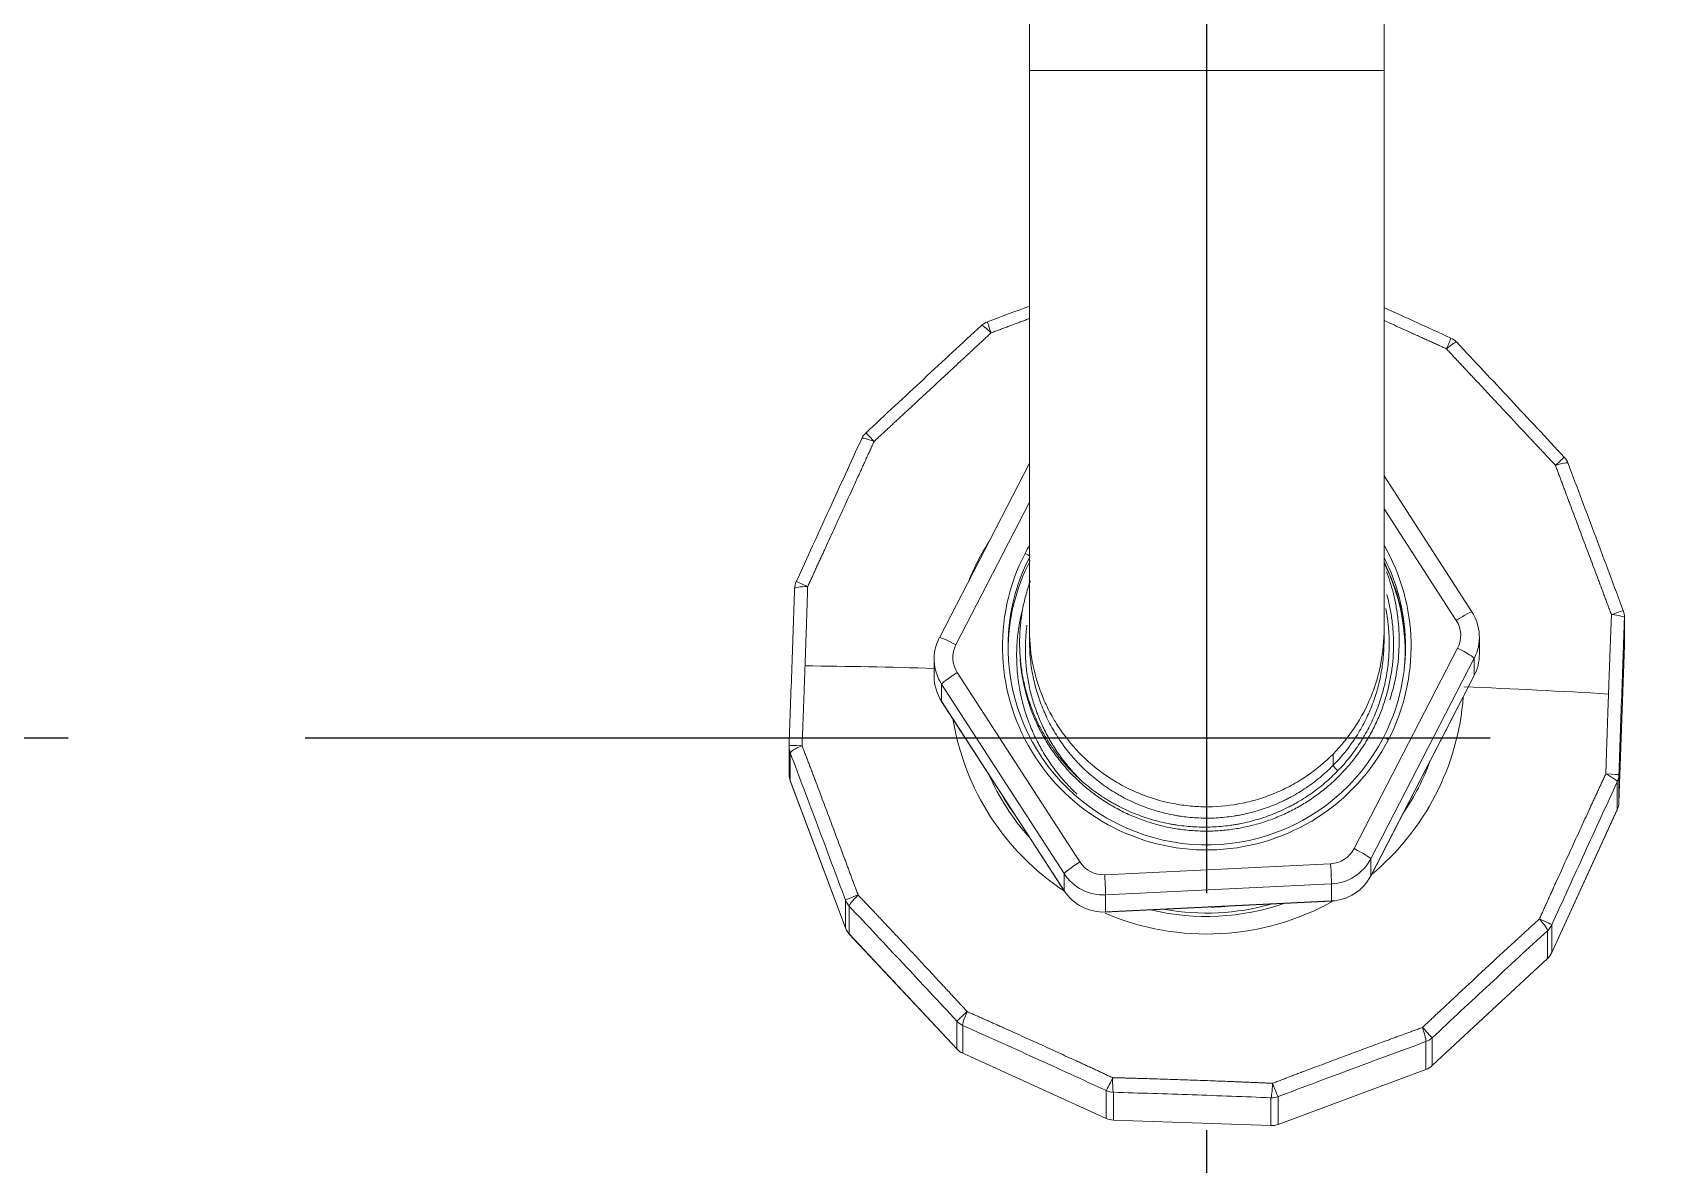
# Model space of a CAD drawing. Header units: millimetres. Extents: x 2433 to 4809, y -10272 to -6912.
# Drawn here: x 3121.9 to 3208.8, y -7628.1 to -7567.4 of the extents above; entities that cross this region are included whole.
import ezdxf

# ---------------------------------------------------------------- set-up
doc = ezdxf.new("R2010")
doc.units = ezdxf.units.MM
doc.linetypes.add('CENTERX2', pattern=[101.6, 63.5, -12.7, 12.7, -12.7])
doc.layers.add('CENTER', color=1, linetype='CENTERX2')

msp = doc.modelspace()

# ---------------------------------------------------------------- linework, layer by layer
at = {"linetype": 'Continuous', "lineweight": 18, "extrusion": (-1.22465e-16, -1, 0)}
for p, q in [((3175.287, -7279.442), (3175.287, -7569.442)), ((3194.287, -7279.442), (3194.287, -7569.442)), ((3175.287, -7569.442), (3175.287, -7599.43)), ((3194.287, -7599.43), (3194.287, -7569.442)), ((3172.714, -7583.112), (3172.71, -7583.119)), ((3173.042, -7582.914), (3173.038, -7582.912)), ((3197.869, -7583.783), (3197.866, -7583.785)), ((3198.183, -7584.012), (3198.179, -7584.005)), ((3166.525, -7588.861), (3166.524, -7588.859)), ((3175.287, -7590.482), (3170.455, -7599.847)), ((3198.998, -7598.459), (3194.288, -7591.176)), ((3198.999, -7598.463), (3198.998, -7598.459)), ((3207.173, -7600.231), (3207.173, -7598.741)), ((3170.455, -7599.847), (3170.454, -7599.85)), ((3199.397, -7600.727), (3199.397, -7599.812)), ((3195.415, -7600.592), (3195.415, -7600.578)), ((3206.875, -7608.683), (3207.172, -7600.266)), ((3170.178, -7600.989), (3170.178, -7601.904)), ((3193.572, -7612.625), (3199.12, -7601.876)), ((3170.576, -7603.262), (3177.156, -7613.436)), ((3162.402, -7605.668), (3162.402, -7607.158)), ((3162.465, -7607.507), (3162.465, -7607.508)), ((3162.465, -7607.508), (3165.424, -7615.397)), ((3203.277, -7616.725), (3206.785, -7609.062)), ((3206.785, -7609.062), (3206.785, -7609.061)), ((3179.327, -7614.564), (3191.49, -7613.973)), ((3165.423, -7615.396), (3165.424, -7615.397)), ((3165.629, -7615.726), (3165.629, -7615.728)), ((3165.629, -7615.728), (3171.393, -7621.889)), ((3196.864, -7622.783), (3203.049, -7617.041)), ((3203.049, -7617.041), (3203.05, -7617.039)), ((3203.277, -7616.725), (3203.278, -7616.723)), ((3171.392, -7621.887), (3171.393, -7621.889)), ((3171.709, -7622.114), (3171.71, -7622.116)), ((3171.71, -7622.116), (3179.401, -7625.611)), ((3188.614, -7625.934), (3196.533, -7622.987)), ((3196.533, -7622.987), (3196.533, -7622.985)), ((3196.864, -7622.783), (3196.865, -7622.781)), ((3179.401, -7625.609), (3179.401, -7625.611)), ((3179.78, -7625.698), (3179.78, -7625.7)), ((3179.78, -7625.7), (3188.229, -7625.996)), ((3188.229, -7625.994), (3188.229, -7625.996)), ((3188.614, -7625.934), (3188.614, -7625.932))]:
    msp.add_line(p, q, dxfattribs=at)
at = {"linetype": 'Continuous', "lineweight": 13, "extrusion": (-1.22465e-16, -1, 0)}
for p, q in [((3184.787, -7569.442), (3175.287, -7569.442)), ((3194.287, -7569.442), (3184.787, -7569.442)), ((3175.287, -7592.576), (3171.343, -7600.218)), ((3198.158, -7598.915), (3194.288, -7592.93)), ((3207.172, -7600.266), (3207.172, -7598.776)), ((3192.688, -7611.15), (3198.231, -7600.408)), ((3199.121, -7600.95), (3193.577, -7611.692)), ((3199.121, -7601.866), (3199.121, -7600.95)), ((3170.576, -7602.338), (3170.576, -7603.253)), ((3177.143, -7612.491), (3170.576, -7602.338)), ((3171.417, -7601.711), (3177.983, -7611.864)), ((3193.577, -7612.607), (3199.121, -7601.866)), ((3170.576, -7603.253), (3177.143, -7613.406)), ((3162.465, -7606.017), (3162.465, -7607.507)), ((3191.553, -7606.083), (3191.553, -7606.693)), ((3162.465, -7607.507), (3165.423, -7615.396)), ((3206.785, -7609.061), (3206.785, -7607.571)), ((3206.875, -7607.193), (3206.875, -7608.683)), ((3203.278, -7616.723), (3206.785, -7609.061)), ((3179.317, -7612.548), (3191.427, -7611.959)), ((3193.577, -7611.692), (3193.577, -7612.607)), ((3177.143, -7613.406), (3177.143, -7612.491)), ((3191.476, -7613.041), (3179.366, -7613.63)), ((3179.366, -7613.63), (3179.366, -7614.545)), ((3191.476, -7613.956), (3191.476, -7613.041)), ((3165.423, -7615.396), (3165.423, -7613.906)), ((3165.629, -7614.237), (3165.629, -7615.726)), ((3179.366, -7614.545), (3191.476, -7613.956)), ((3203.05, -7617.039), (3203.05, -7615.549)), ((3203.278, -7615.233), (3203.278, -7616.723)), ((3165.629, -7615.726), (3171.392, -7621.887)), ((3196.865, -7622.781), (3203.05, -7617.039)), ((3171.392, -7621.887), (3171.392, -7620.397)), ((3171.709, -7620.625), (3171.709, -7622.114)), ((3196.533, -7622.985), (3196.533, -7621.495)), ((3196.865, -7621.291), (3196.865, -7622.781)), ((3171.709, -7622.114), (3179.401, -7625.609)), ((3188.614, -7625.932), (3196.533, -7622.985)), ((3179.401, -7625.609), (3179.401, -7624.119)), ((3179.78, -7624.208), (3179.78, -7625.698)), ((3188.229, -7625.994), (3188.229, -7624.505)), ((3188.614, -7624.442), (3188.614, -7625.932)), ((3179.78, -7625.698), (3188.229, -7625.994))]:
    msp.add_line(p, q, dxfattribs=at)
at = {"linetype": 'Continuous', "lineweight": 18}
for centre, start, end in [((3173.392, -7583.848), 110.70695, 132.64298), ((3197.451, -7584.691), 43.3092, 65.28012), ((3167.207, -7589.589), 133.10516, 155.26919), ((3203.215, -7590.852), 20.66705, 42.87821), ((3163.699, -7597.252), 155.53209, 177.96496)]:
    msp.add_arc(centre, 1, start, end, dxfattribs=at)
at = {"linetype": 'Continuous', "lineweight": 13}
for centre, major_axis, ratio, start_param, end_param in [((3173.392, -7583.848), (-0.677, 0.736), 0.121976, 5.082991, 6.283177), ((3173.392, -7583.848), (-0.354, 0.935), 0.032232, 0.000023, 1.182699), ((3197.451, -7584.691), (0.418, 0.908), 0.026578, 5.098118, 6.283177), ((3197.451, -7584.691), (-0.728, -0.686), 0.126303, 3.141596, 4.346132), ((3167.207, -7589.589), (-0.908, 0.418), 0.141812, 5.055251, 6.319728), ((3167.207, -7589.589), (-0.683, 0.73), 0.003367, 6.283085, 7.48386), ((3203.215, -7590.852), (-0.733, -0.68), 0.000961, 3.141713, 4.346613), ((3203.215, -7590.852), (-0.936, -0.353), 0.144155, 3.110766, 4.375243), ((3184.787, -7601.997), (13.784, 0), 0.996195, 2.580679, 2.75273), ((3175.049, -7595.352), (-0.267, 0.138), 0.077513, 3.646478, 4.752368), ((3163.699, -7597.252), (-0.999, 0.036), 0.149601, 5.021809, 6.286286), ((3163.699, -7597.252), (-0.91, 0.414), 0.01647, 5.054886, 6.319363), ((3198.158, -7599.002), (-0.84, -0.543), 0.073266, 3.14161, 4.66504), ((3196.897, -7599.725), (-1.5, 0), 0.996195, 2.66674, 3.713938), ((3206.173, -7598.741), (-0.937, -0.349), 0.018812, 3.111083, 4.37556), ((3206.173, -7598.741), (-0.999, 0.036), 0.149601, 3.144694, 4.409171), ((3171.343, -7600.306), (-0.889, 0.459), 0.077513, 4.752368, 6.283187), ((3172.678, -7600.902), (-1.5, 0), 0.996195, 5.808333, 6.85553), ((3198.231, -7600.495), (-0.889, 0.459), 0.077513, 3.181572, 4.752368), ((3172.045, -7604.163), (-29.981, 1.059), 0.087102, 4.777808, 5.012938), ((3171.417, -7601.798), (-0.84, -0.543), 0.073266, 4.66504, 6.235836), ((3197.53, -7605.057), (29.981, -1.059), 0.087102, 1.276403, 1.539385), ((3184.787, -7601.997), (13.784, 0), 0.996195, 5.407278, 6.209316), ((3184.787, -7601.997), (13.784, 0), 0.996195, 3.302607, 4.126293), ((3163.402, -7605.668), (-0.999, 0.035), 0.024258, 5.021775, 6.286252), ((3163.402, -7605.668), (-1, 0), 0.996195, 0.000001, 0.357511), ((3163.402, -7605.668), (-0.936, -0.353), 0.144155, 4.987882, 6.252359), ((3194.526, -7605.327), (0.267, -0.138), 0.077513, 1.610775, 3.181572), ((3205.876, -7607.158), (-0.999, 0.035), 0.024258, 3.14466, 4.409137), ((3205.876, -7607.158), (-0.908, 0.418), 0.141812, 3.178135, 4.442612), ((3205.876, -7607.158), (-1, 0), 0.996195, 2.713705, 3.106405), ((3191.354, -7610.466), (-1.5, 0), 0.996195, 1.619542, 2.66674), ((3192.688, -7611.237), (-0.889, 0.459), 0.077513, 3.181572, 4.752368), ((3177.983, -7611.951), (-0.84, -0.543), 0.073266, 4.66504, 6.235836), ((3179.244, -7611.055), (-1.5, 0), 0.996195, 0.572345, 1.619542), ((3191.427, -7612.046), (0.049, -0.999), 0.004247, 0.087163, 1.65796), ((3179.317, -7612.635), (0.049, -0.999), 0.004247, 0.087163, 1.65796), ((3166.36, -7613.557), (-0.937, -0.349), 0.018812, 4.988199, 6.252676), ((3166.36, -7613.557), (-0.728, -0.686), 0.126303, 4.958771, 6.223248), ((3166.36, -7613.557), (-1, 0), 0.996195, 0.357511, 0.75021), ((3184.787, -7601.997), (13.784, 0), 0.996195, 4.306689, 5.227078), ((3202.368, -7614.82), (-0.91, 0.414), 0.01647, 3.177771, 4.442248), ((3202.368, -7614.82), (-0.677, 0.736), 0.121976, 3.205875, 4.470352), ((3202.368, -7614.82), (-1, 0), 0.996195, 2.321006, 2.713705), ((3172.124, -7619.718), (-0.733, -0.68), 0.000961, 4.959251, 6.223728), ((3172.124, -7619.718), (0.409, 0.913), 0.098765, 1.797343, 3.06182), ((3172.124, -7619.718), (-1, 0), 0.996195, 0.75021, 1.142909), ((3196.183, -7620.562), (-0.683, 0.73), 0.003367, 1.813314, 3.077791), ((3196.183, -7620.562), (-0.344, 0.939), 0.093111, 3.223686, 4.488163), ((3196.183, -7620.562), (-1, 0), 0.996195, 1.928307, 2.321006), ((3179.816, -7623.213), (0.418, 0.908), 0.026578, 3.221002, 4.485479), ((3179.816, -7623.213), (-1, 0), 0.996195, 1.142909, 1.535608), ((3179.816, -7623.213), (0.03, 1), 0.065732, 1.789714, 3.054191), ((3188.264, -7623.509), (0.041, 0.999), 0.059611, 3.228961, 4.493438), ((3188.264, -7623.509), (-0.354, 0.935), 0.032232, 1.795337, 3.059814), ((3188.264, -7623.509), (-1, 0), 0.996195, 1.535608, 1.928307)]:
    msp.add_ellipse(centre, major_axis=major_axis, ratio=ratio, start_param=start_param, end_param=end_param, dxfattribs=at)
at = {"linetype": 'Continuous', "lineweight": 18}
for centre, major_axis, start_param, end_param in [((3184.787, -7600.313), (10.95, 0), 2.66674, 5.808333), ((3184.787, -7600.339), (-10.65, 0), 5.808333, 8.949925), ((3184.787, -7600.313), (10.95, 0), 2.621089, 2.66674), ((3184.787, -7600.339), (-10.65, 0), 2.66674, 3.610641), ((3184.787, -7600.313), (10.95, 0), 5.808333, 6.803678), ((3184.787, -7600.576), (10.65, 0), 2.66674, 3.141611), ((3184.787, -7600.576), (10.65, 0), 0.000019, 0.469049), ((3184.787, -7600.578), (-10.627, 0), 3.058756, 3.606397), ((3196.897, -7599.812), (2.5, 0), 5.808333, 6.85553), ((3206.173, -7598.741), (-1, 0), 3.106405, 3.499104), ((3172.678, -7600.989), (2.5, 0), 2.66674, 3.713938), ((3196.897, -7600.727), (-2.5, 0), 2.66674, 3.141595), ((3206.173, -7600.231), (-1, 0), 3.106405, 3.141594), ((3172.678, -7601.904), (-2.5, 0), 0.000002, 0.572345), ((3163.402, -7605.668), (-1, 0), 6.247997, 6.283187), ((3184.787, -7602.084), (-12.75, 0), 2.541949, 2.79146), ((3163.402, -7607.158), (-1, 0), 0.000001, 0.357511), ((3184.787, -7602.084), (-12.75, 0), 0.41244, 0.725666), ((3184.787, -7601.997), (12.656, 0), 3.655599, 3.772244), ((3205.876, -7608.648), (-1, 0), 2.713705, 3.106405), ((3191.354, -7610.554), (2.5, 0), 4.761135, 5.808333), ((3179.244, -7611.142), (2.5, 0), 3.713938, 4.761135), ((3191.354, -7611.469), (-2.5, 0), 1.619542, 2.66674), ((3179.244, -7612.057), (-2.5, 0), 0.572345, 1.619542), ((3184.787, -7602.084), (-12.75, 0), 1.337639, 1.901407), ((3184.787, -7601.997), (12.656, 0), 4.534953, 4.987342), ((3184.787, -7601.976), (-12.36, 0), 1.590249, 1.64886), ((3166.36, -7615.047), (-1, 0), 0.357511, 0.75021), ((3202.368, -7616.31), (-1, 0), 2.321006, 2.713705), ((3172.124, -7621.208), (-1, 0), 0.75021, 1.142909), ((3196.183, -7622.052), (-1, 0), 1.928307, 2.321006), ((3179.816, -7624.703), (-1, 0), 1.142909, 1.535608), ((3188.264, -7624.999), (-1, 0), 1.535608, 1.928307)]:
    msp.add_ellipse(centre, major_axis=major_axis, ratio=0.996195, start_param=start_param, end_param=end_param, dxfattribs=at)
for points, degree in [([(3173.042, -7582.914), (3173.789, -7582.632), (3174.538, -7582.35), (3175.286, -7582.07)], 3), ([(3194.287, -7582.148), (3195.481, -7582.691), (3196.674, -7583.236), (3197.866, -7583.785)], 3), ([(3175.287, -7599.429), (3175.287, -7599.736), (3175.287, -7600.043)], 2), ([(3194.287, -7600.045), (3194.287, -7599.736), (3194.287, -7599.427)], 2), ([(3191.553, -7606.693), (3191.551, -7606.696), (3191.548, -7606.699), (3191.545, -7606.702)], 3)]:
    msp.add_open_spline(points, degree=degree, dxfattribs=at)
for points, knots in [([(3166.525, -7588.861), (3167.555, -7587.897), (3168.586, -7586.936), (3170.65, -7585.02), (3171.68, -7584.067), (3172.71, -7583.119)], [0, 0, 0, 0, 0.5, 0.5, 1, 1, 1, 1]), ([(3198.183, -7584.012), (3199.142, -7585.03), (3200.103, -7586.054), (3202.026, -7588.109), (3202.987, -7589.14), (3203.946, -7590.173)], [0, 0, 0, 0, 0.5, 0.5, 1, 1, 1, 1]), ([(3162.789, -7596.838), (3163.373, -7595.555), (3163.958, -7594.274), (3165.129, -7591.717), (3165.713, -7590.444), (3166.297, -7589.176)], [0, 0, 0, 0, 0.5, 0.5, 1, 1, 1, 1]), ([(3204.151, -7590.504), (3204.644, -7591.809), (3205.137, -7593.12), (3206.124, -7595.752), (3206.617, -7597.072), (3207.11, -7598.393)], [0, 0, 0, 0, 0.5, 0.5, 1, 1, 1, 1]), ([(3194.422, -7596.31), (3194.567, -7596.695), (3194.69, -7597.089), (3194.843, -7597.704), (3194.89, -7597.921), (3194.94, -7598.196), (3194.95, -7598.251), (3194.968, -7598.361), (3194.977, -7598.416), (3195.002, -7598.582), (3195.017, -7598.692), (3195.081, -7599.244), (3195.104, -7599.685), (3195.093, -7600.567), (3195.06, -7601.008), (3194.982, -7601.558), (3194.965, -7601.668), (3194.936, -7601.833), (3194.926, -7601.888), (3194.905, -7601.998), (3194.85, -7602.271), (3194.784, -7602.541), (3194.687, -7602.893), (3194.645, -7603.031), (3194.601, -7603.168)], [0, 0, 0, 0, 0.177497, 0.177497, 0.272567, 0.272567, 0.296335, 0.296335, 0.320103, 0.320103, 0.367638, 0.367638, 0.557779, 0.557779, 0.74792, 0.74792, 0.795456, 0.795456, 0.819223, 0.819223, 0.842991, 0.938062, 0.938062, 1, 1, 1, 1]), ([(3162.403, -7605.633), (3162.452, -7604.224), (3162.502, -7602.818), (3162.601, -7600.009), (3162.65, -7598.61), (3162.7, -7597.217)], [0, 0, 0, 0, 0.5, 0.5, 1, 1, 1, 1]), ([(3174.879, -7598.444), (3174.871, -7598.475), (3174.864, -7598.506), (3174.823, -7598.683), (3174.792, -7598.83), (3174.751, -7599.052), (3174.738, -7599.126), (3174.714, -7599.275), (3174.703, -7599.35), (3174.651, -7599.723), (3174.624, -7600.022), (3174.595, -7600.618), (3174.593, -7601.214), (3174.644, -7601.81), (3174.702, -7602.256), (3174.724, -7602.405), (3174.757, -7602.591), (3174.764, -7602.628), (3174.778, -7602.703), (3174.799, -7602.814), (3174.822, -7602.924), (3174.904, -7603.291), (3174.982, -7603.58), (3175.162, -7604.149), (3175.368, -7604.708), (3175.623, -7605.251), (3175.798, -7605.584), (3175.833, -7605.65), (3175.907, -7605.782), (3175.944, -7605.848), (3176.058, -7606.044), (3176.137, -7606.172), (3176.381, -7606.551), (3176.554, -7606.795), (3176.92, -7607.267), (3177.113, -7607.495), (3177.48, -7607.891), (3177.651, -7608.063), (3177.829, -7608.23)], [0, 0, 0, 0, 0.008939, 0.008939, 0.050906, 0.050906, 0.07189, 0.07189, 0.092874, 0.092874, 0.176809, 0.176809, 0.260744, 0.344679, 0.344679, 0.386646, 0.386646, 0.397138, 0.397138, 0.40763, 0.428613, 0.428613, 0.512548, 0.512548, 0.596483, 0.680418, 0.680418, 0.701402, 0.701402, 0.722385, 0.722385, 0.764353, 0.764353, 0.848288, 0.848288, 0.932223, 0.932223, 1, 1, 1, 1]), ([(3191.801, -7606.985), (3192.024, -7606.755), (3192.234, -7606.516), (3192.63, -7606.018), (3192.816, -7605.76), (3193.033, -7605.425), (3193.076, -7605.358), (3193.159, -7605.222), (3193.2, -7605.153), (3193.32, -7604.947), (3193.396, -7604.808), (3193.615, -7604.387), (3193.746, -7604.1), (3193.981, -7603.516), (3194.084, -7603.218), (3194.218, -7602.762), (3194.258, -7602.609), (3194.305, -7602.415), (3194.314, -7602.376), (3194.332, -7602.299), (3194.34, -7602.26), (3194.366, -7602.143), (3194.381, -7602.065), (3194.455, -7601.674), (3194.499, -7601.361), (3194.555, -7600.733), (3194.569, -7600.419), (3194.564, -7599.788), (3194.546, -7599.472), (3194.509, -7599.116), (3194.5, -7599.037), (3194.49, -7598.957), (3194.475, -7598.839), (3194.444, -7598.626), (3194.407, -7598.415), (3194.381, -7598.283)], [0, 0, 0, 0, 0.100756, 0.100756, 0.201511, 0.201511, 0.2267, 0.2267, 0.251889, 0.251889, 0.302267, 0.302267, 0.403023, 0.403023, 0.503778, 0.503778, 0.554156, 0.554156, 0.566751, 0.566751, 0.579345, 0.579345, 0.604534, 0.604534, 0.70529, 0.70529, 0.806045, 0.806045, 0.906801, 0.906801, 0.919395, 0.93199, 0.93199, 0.957179, 1, 1, 1, 1]), ([(3175.152, -7599.177), (3175.138, -7599.282), (3175.126, -7599.387), (3175.088, -7599.76), (3175.072, -7600.029), (3175.065, -7600.435), (3175.066, -7600.571), (3175.071, -7600.775), (3175.073, -7600.843), (3175.079, -7600.979), (3175.083, -7601.047), (3175.106, -7601.385), (3175.135, -7601.653), (3175.217, -7602.185), (3175.269, -7602.449), (3175.394, -7602.972), (3175.469, -7603.231), (3175.596, -7603.616), (3175.641, -7603.744), (3175.713, -7603.935), (3175.737, -7603.999), (3175.788, -7604.125), (3175.814, -7604.188), (3175.946, -7604.5), (3176.061, -7604.744), (3176.31, -7605.221), (3176.444, -7605.454), (3176.732, -7605.909), (3176.885, -7606.131), (3177.13, -7606.455), (3177.213, -7606.561), (3177.343, -7606.719), (3177.387, -7606.772), (3177.475, -7606.875), (3177.52, -7606.926), (3177.746, -7607.181), (3177.936, -7607.376), (3178.133, -7607.565)], [0, 0, 0, 0, 0.034558, 0.034558, 0.122326, 0.122326, 0.16621, 0.16621, 0.188151, 0.188151, 0.210093, 0.210093, 0.297861, 0.297861, 0.385628, 0.385628, 0.473395, 0.473395, 0.517279, 0.517279, 0.539221, 0.539221, 0.561163, 0.561163, 0.64893, 0.64893, 0.736698, 0.736698, 0.824465, 0.824465, 0.868349, 0.868349, 0.890291, 0.890291, 0.912233, 0.912233, 1, 1, 1, 1]), ([(3184.787, -7608.907), (3184.5, -7608.907), (3184.212, -7608.894), (3183.612, -7608.839), (3183.301, -7608.795), (3182.385, -7608.62), (3181.791, -7608.444), (3180.926, -7608.094), (3180.64, -7607.962), (3180.087, -7607.672), (3179.82, -7607.514), (3179.044, -7607.004), (3178.561, -7606.615), (3177.669, -7605.737), (3177.271, -7605.259), (3176.75, -7604.493), (3176.589, -7604.229), (3176.291, -7603.683), (3176.155, -7603.399), (3175.792, -7602.54), (3175.608, -7601.951), (3175.358, -7600.739), (3175.292, -7600.111), (3175.287, -7599.455), (3175.287, -7599.416), (3175.288, -7599.378)], [0, 0, 0, 0, 0.05769, 0.05769, 0.119995, 0.119995, 0.244604, 0.244604, 0.306908, 0.306908, 0.369213, 0.369213, 0.493822, 0.493822, 0.618431, 0.618431, 0.680736, 0.680736, 0.74304, 0.74304, 0.867649, 0.867649, 0.992258, 0.992258, 1, 1, 1, 1]), ([(3194.287, -7599.308), (3194.287, -7599.326), (3194.287, -7599.344), (3194.292, -7599.988), (3194.235, -7600.605), (3194.06, -7601.514), (3193.987, -7601.814), (3193.811, -7602.411), (3193.707, -7602.707), (3193.356, -7603.571), (3193.068, -7604.117), (3192.386, -7605.152), (3191.989, -7605.643), (3191.553, -7606.083)], [0, 0, 0, 0, 0.007258, 0.007258, 0.255444, 0.255444, 0.379536, 0.379536, 0.503629, 0.503629, 0.751815, 0.751815, 1, 1, 1, 1]), ([(3191.545, -7606.702), (3191.325, -7606.924), (3191.095, -7607.134), (3190.617, -7607.53), (3190.369, -7607.716), (3189.983, -7607.976), (3189.852, -7608.06), (3189.586, -7608.221), (3189.45, -7608.299), (3189.278, -7608.392), (3189.243, -7608.41), (3189.174, -7608.446), (3189.139, -7608.464), (3189.035, -7608.518), (3188.965, -7608.552), (3188.754, -7608.653), (3188.612, -7608.717), (3188.182, -7608.897), (3187.89, -7609.003), (3187.445, -7609.14), (3187.296, -7609.182), (3186.994, -7609.259), (3186.842, -7609.294), (3186.612, -7609.341), (3186.535, -7609.356), (3186.38, -7609.383), (3186.149, -7609.421), (3185.917, -7609.451), (3185.454, -7609.499), (3185.145, -7609.515), (3184.526, -7609.518), (3184.216, -7609.505), (3183.751, -7609.462), (3183.596, -7609.443), (3183.402, -7609.416), (3183.325, -7609.404), (3183.17, -7609.379), (3183.055, -7609.358), (3182.672, -7609.284), (3182.37, -7609.21), (3181.777, -7609.034), (3181.485, -7608.931), (3181.055, -7608.756), (3180.912, -7608.694), (3180.63, -7608.563), (3180.49, -7608.494), (3180.282, -7608.384), (3180.213, -7608.347), (3180.077, -7608.27), (3179.874, -7608.154), (3179.677, -7608.03), (3179.289, -7607.775), (3179.039, -7607.592), (3178.559, -7607.203), (3178.328, -7606.996), (3178.051, -7606.723), (3177.969, -7606.64), (3177.888, -7606.555), (3177.834, -7606.498), (3177.808, -7606.47), (3177.675, -7606.326), (3177.573, -7606.208), (3177.275, -7605.85), (3177.089, -7605.602), (3176.743, -7605.091), (3176.582, -7604.828), (3176.361, -7604.42), (3176.29, -7604.281), (3176.189, -7604.071), (3176.156, -7604.001), (3176.092, -7603.858), (3176.061, -7603.787), (3175.909, -7603.427), (3175.803, -7603.136), (3175.62, -7602.546), (3175.543, -7602.247), (3175.45, -7601.794), (3175.396, -7601.49), (3175.356, -7601.182), (3175.331, -7600.95), (3175.324, -7600.872), (3175.315, -7600.756), (3175.312, -7600.717), (3175.307, -7600.639), (3175.295, -7600.444), (3175.289, -7600.25), (3175.288, -7600.08), (3175.287, -7600.064), (3175.287, -7600.049)], [0, 0, 0, 0, 0.04158, 0.04158, 0.08316, 0.08316, 0.10395, 0.10395, 0.12474, 0.12474, 0.129938, 0.129938, 0.135135, 0.135135, 0.14553, 0.14553, 0.16632, 0.16632, 0.2079, 0.2079, 0.22869, 0.22869, 0.24948, 0.24948, 0.259875, 0.259875, 0.27027, 0.29106, 0.29106, 0.33264, 0.33264, 0.37422, 0.37422, 0.39501, 0.39501, 0.400208, 0.405405, 0.4158, 0.4158, 0.45738, 0.45738, 0.49896, 0.49896, 0.519751, 0.519751, 0.540541, 0.540541, 0.550936, 0.550936, 0.561331, 0.582121, 0.582121, 0.623701, 0.623701, 0.665281, 0.665281, 0.675676, 0.680873, 0.680873, 0.686071, 0.686071, 0.706861, 0.706861, 0.748441, 0.748441, 0.790021, 0.790021, 0.810811, 0.810811, 0.821206, 0.821206, 0.831601, 0.831601, 0.873181, 0.873181, 0.914761, 0.914761, 0.935551, 0.956341, 0.956341, 0.966736, 0.966736, 0.971933, 0.971933, 0.977131, 0.997921, 0.997921, 1, 1, 1, 1]), ([(3194.287, -7600.032), (3194.288, -7600.321), (3194.275, -7600.61), (3194.221, -7601.203), (3194.178, -7601.509), (3194.091, -7601.965), (3194.058, -7602.117), (3194.003, -7602.344), (3193.984, -7602.42), (3193.943, -7602.571), (3193.922, -7602.646), (3193.856, -7602.87), (3193.76, -7603.165), (3193.651, -7603.455), (3193.477, -7603.884), (3193.347, -7604.164), (3193.06, -7604.711), (3192.902, -7604.978), (3192.688, -7605.304), (3192.644, -7605.369), (3192.555, -7605.497), (3192.51, -7605.561), (3192.371, -7605.75), (3192.276, -7605.874), (3192.08, -7606.116), (3191.979, -7606.235), (3191.77, -7606.468), (3191.663, -7606.582), (3191.553, -7606.693)], [0, 0, 0, 0, 0.117721, 0.117721, 0.243761, 0.243761, 0.306781, 0.306781, 0.338291, 0.338291, 0.369801, 0.369801, 0.432821, 0.495841, 0.495841, 0.621881, 0.621881, 0.74792, 0.74792, 0.77943, 0.77943, 0.81094, 0.81094, 0.87396, 0.87396, 0.93698, 0.93698, 1, 1, 1, 1]), ([(3191.553, -7606.083), (3191.118, -7606.524), (3190.642, -7606.919), (3189.867, -7607.445), (3189.598, -7607.608), (3189.051, -7607.905), (3188.493, -7608.173), (3187.911, -7608.385), (3187.317, -7608.57), (3187.013, -7608.648), (3186.093, -7608.838), (3185.476, -7608.902), (3184.833, -7608.907), (3184.81, -7608.907), (3184.787, -7608.907)], [0, 0, 0, 0, 0.247707, 0.247707, 0.37156, 0.37156, 0.495414, 0.619267, 0.619267, 0.743121, 0.743121, 0.990828, 0.990828, 1, 1, 1, 1]), ([(3178.133, -7607.565), (3178.372, -7607.771), (3178.62, -7607.966), (3179.133, -7608.331), (3179.398, -7608.501), (3179.74, -7608.698), (3179.809, -7608.737), (3179.947, -7608.813), (3180.157, -7608.924), (3180.369, -7609.027), (3180.796, -7609.222), (3181.086, -7609.339), (3181.676, -7609.544), (3181.975, -7609.633), (3182.432, -7609.745), (3182.586, -7609.779), (3182.818, -7609.825), (3182.896, -7609.839), (3183.052, -7609.866), (3183.13, -7609.879), (3183.52, -7609.936), (3183.833, -7609.967), (3184.458, -7610), (3184.77, -7610.002), (3185.395, -7609.976), (3185.707, -7609.949), (3186.098, -7609.895), (3186.176, -7609.884), (3186.332, -7609.859), (3186.41, -7609.845), (3186.643, -7609.802), (3186.797, -7609.769), (3187.256, -7609.661), (3187.557, -7609.575), (3188.149, -7609.376), (3188.44, -7609.262), (3188.87, -7609.07), (3189.012, -7609.003), (3189.222, -7608.896), (3189.292, -7608.86), (3189.432, -7608.786), (3189.501, -7608.747), (3189.845, -7608.552), (3190.111, -7608.385), (3190.626, -7608.025), (3190.874, -7607.834), (3191.351, -7607.427), (3191.581, -7607.212), (3191.801, -7606.985)], [0, 0, 0, 0, 0.0625, 0.0625, 0.125, 0.125, 0.140625, 0.140625, 0.15625, 0.1875, 0.1875, 0.25, 0.25, 0.3125, 0.3125, 0.34375, 0.34375, 0.359375, 0.359375, 0.375, 0.375, 0.4375, 0.4375, 0.5, 0.5, 0.5625, 0.5625, 0.578125, 0.578125, 0.59375, 0.59375, 0.625, 0.625, 0.6875, 0.6875, 0.75, 0.75, 0.78125, 0.78125, 0.796875, 0.796875, 0.8125, 0.8125, 0.875, 0.875, 0.9375, 0.9375, 1, 1, 1, 1])]:
    msp.add_open_spline(points, degree=3, knots=knots, dxfattribs=at)
at = {"linetype": 'Continuous', "lineweight": 13}
for points, knots in [([(3175.287, -7582.737), (3175.271, -7582.743), (3175.18, -7582.776), (3175.016, -7582.838), (3174.793, -7582.921), (3174.57, -7583.004), (3174.347, -7583.087), (3174.124, -7583.17), (3173.9, -7583.254), (3173.677, -7583.337), (3173.454, -7583.421), (3173.304, -7583.476), (3173.23, -7583.504)], [0, 0, 0, 0, 0.023371, 0.131783, 0.24016, 0.348526, 0.45691, 0.565337, 0.673834, 0.782426, 0.89114, 1, 1, 1, 1]), ([(3197.631, -7584.36), (3197.592, -7584.342), (3197.516, -7584.307), (3197.4, -7584.255), (3197.285, -7584.203), (3197.171, -7584.15), (3197.056, -7584.098), (3196.941, -7584.046), (3196.826, -7583.993), (3196.711, -7583.941), (3196.597, -7583.889), (3196.482, -7583.837), (3196.367, -7583.784), (3196.253, -7583.732), (3196.138, -7583.68), (3196.023, -7583.628), (3195.909, -7583.576), (3195.794, -7583.523), (3195.554, -7583.415), (3195.191, -7583.249), (3194.726, -7583.038), (3194.424, -7582.901), (3194.285, -7582.837)], [0, 0, 0, 0, 0.034436, 0.068847, 0.103233, 0.137597, 0.171941, 0.206268, 0.240581, 0.27488, 0.309169, 0.34345, 0.377725, 0.411996, 0.446267, 0.480539, 0.514814, 0.549095, 0.583385, 0.72937, 0.875133, 1, 1, 1, 1]), ([(3173.23, -7583.504), (3173.199, -7583.533), (3173.138, -7583.59), (3173.046, -7583.675), (3172.954, -7583.761), (3172.862, -7583.846), (3172.77, -7583.931), (3172.678, -7584.016), (3172.586, -7584.102), (3172.494, -7584.187), (3172.402, -7584.272), (3172.31, -7584.358), (3172.219, -7584.443), (3172.127, -7584.528), (3172.035, -7584.613), (3171.943, -7584.699), (3171.851, -7584.784), (3171.759, -7584.869), (3171.567, -7585.048), (3171.276, -7585.318), (3170.884, -7585.682), (3170.492, -7586.046), (3170.1, -7586.41), (3169.708, -7586.774), (3169.315, -7587.139), (3168.922, -7587.503), (3168.602, -7587.8), (3168.355, -7588.03), (3168.181, -7588.192), (3168.006, -7588.354), (3167.832, -7588.516), (3167.657, -7588.678), (3167.483, -7588.84), (3167.308, -7589.002), (3167.133, -7589.165), (3167.016, -7589.273), (3166.958, -7589.328)], [0, 0, 0, 0, 0.014755, 0.0295, 0.044234, 0.058958, 0.073674, 0.088383, 0.103085, 0.117782, 0.132474, 0.147163, 0.161849, 0.176534, 0.191218, 0.205903, 0.22059, 0.235279, 0.249971, 0.312524, 0.374981, 0.437426, 0.499941, 0.562466, 0.624924, 0.687398, 0.749971, 0.777727, 0.805473, 0.833216, 0.860964, 0.888723, 0.916499, 0.9443, 0.972131, 1, 1, 1, 1]), ([(3203.476, -7590.608), (3203.447, -7590.577), (3203.39, -7590.516), (3203.303, -7590.423), (3203.217, -7590.331), (3203.131, -7590.239), (3203.044, -7590.147), (3202.958, -7590.055), (3202.872, -7589.962), (3202.786, -7589.87), (3202.7, -7589.778), (3202.614, -7589.686), (3202.527, -7589.594), (3202.441, -7589.502), (3202.355, -7589.41), (3202.269, -7589.318), (3202.183, -7589.226), (3202.097, -7589.134), (3201.918, -7588.943), (3201.645, -7588.651), (3201.279, -7588.26), (3200.913, -7587.869), (3200.548, -7587.478), (3200.182, -7587.088), (3199.817, -7586.697), (3199.452, -7586.307), (3199.155, -7585.989), (3198.925, -7585.744), (3198.763, -7585.571), (3198.601, -7585.398), (3198.44, -7585.225), (3198.278, -7585.052), (3198.116, -7584.879), (3197.955, -7584.706), (3197.793, -7584.533), (3197.685, -7584.418), (3197.631, -7584.36)], [0, 0, 0, 0, 0.014755, 0.0295, 0.044234, 0.058958, 0.073674, 0.088383, 0.103085, 0.117782, 0.132474, 0.147163, 0.161849, 0.176534, 0.191218, 0.205903, 0.22059, 0.235279, 0.249971, 0.312524, 0.374981, 0.437426, 0.499941, 0.562466, 0.624924, 0.687398, 0.749971, 0.777727, 0.805473, 0.833216, 0.860964, 0.888723, 0.916499, 0.9443, 0.972131, 1, 1, 1, 1]), ([(3166.958, -7589.328), (3166.94, -7589.366), (3166.906, -7589.441), (3166.854, -7589.555), (3166.802, -7589.669), (3166.75, -7589.783), (3166.698, -7589.897), (3166.646, -7590.011), (3166.594, -7590.125), (3166.542, -7590.238), (3166.49, -7590.352), (3166.438, -7590.466), (3166.387, -7590.58), (3166.335, -7590.693), (3166.283, -7590.807), (3166.231, -7590.921), (3166.179, -7591.035), (3166.127, -7591.149), (3166.018, -7591.387), (3165.853, -7591.748), (3165.631, -7592.233), (3165.409, -7592.718), (3165.187, -7593.204), (3164.964, -7593.69), (3164.741, -7594.177), (3164.518, -7594.663), (3164.336, -7595.06), (3164.196, -7595.366), (3164.096, -7595.583), (3163.997, -7595.799), (3163.898, -7596.015), (3163.799, -7596.231), (3163.699, -7596.448), (3163.6, -7596.665), (3163.5, -7596.881), (3163.433, -7597.026), (3163.4, -7597.099)], [0, 0, 0, 0, 0.014755, 0.0295, 0.044234, 0.058958, 0.073674, 0.088383, 0.103085, 0.117782, 0.132474, 0.147163, 0.161849, 0.176534, 0.191218, 0.205903, 0.22059, 0.235279, 0.249971, 0.312524, 0.374981, 0.437426, 0.499941, 0.562466, 0.624924, 0.687398, 0.749971, 0.777727, 0.805473, 0.833216, 0.860964, 0.888723, 0.916499, 0.9443, 0.972131, 1, 1, 1, 1]), ([(3206.476, -7598.609), (3206.462, -7598.57), (3206.432, -7598.491), (3206.387, -7598.372), (3206.343, -7598.254), (3206.298, -7598.136), (3206.254, -7598.018), (3206.209, -7597.9), (3206.165, -7597.782), (3206.12, -7597.664), (3206.076, -7597.546), (3206.031, -7597.428), (3205.987, -7597.31), (3205.943, -7597.192), (3205.898, -7597.074), (3205.854, -7596.957), (3205.809, -7596.839), (3205.765, -7596.721), (3205.673, -7596.475), (3205.532, -7596.102), (3205.344, -7595.601), (3205.156, -7595.1), (3204.968, -7594.599), (3204.781, -7594.099), (3204.594, -7593.599), (3204.407, -7593.1), (3204.254, -7592.693), (3204.137, -7592.379), (3204.054, -7592.158), (3203.972, -7591.936), (3203.889, -7591.715), (3203.807, -7591.494), (3203.724, -7591.273), (3203.641, -7591.051), (3203.559, -7590.83), (3203.504, -7590.682), (3203.476, -7590.608)], [0, 0, 0, 0, 0.014759, 0.029506, 0.044243, 0.05897, 0.07369, 0.088402, 0.103107, 0.117807, 0.132503, 0.147195, 0.161885, 0.176573, 0.191261, 0.20595, 0.22064, 0.235333, 0.250029, 0.312597, 0.37507, 0.43753, 0.500059, 0.56257, 0.625013, 0.687472, 0.750029, 0.777777, 0.805516, 0.833253, 0.860994, 0.888747, 0.916517, 0.944311, 0.972137, 1, 1, 1, 1]), ([(3163.4, -7597.099), (3163.399, -7597.14), (3163.396, -7597.224), (3163.392, -7597.349), (3163.388, -7597.474), (3163.384, -7597.599), (3163.38, -7597.724), (3163.376, -7597.849), (3163.372, -7597.973), (3163.368, -7598.098), (3163.364, -7598.223), (3163.36, -7598.348), (3163.356, -7598.473), (3163.352, -7598.598), (3163.348, -7598.723), (3163.343, -7598.848), (3163.339, -7598.973), (3163.335, -7599.098), (3163.33, -7599.26), (3163.323, -7599.46), (3163.315, -7599.696), (3163.307, -7599.933), (3163.299, -7600.17), (3163.291, -7600.407), (3163.283, -7600.643), (3163.274, -7600.88), (3163.266, -7601.118), (3163.26, -7601.276), (3163.258, -7601.355)], [0, 0, 0, 0, 0.029514, 0.059006, 0.088477, 0.11793, 0.147365, 0.176786, 0.206194, 0.235591, 0.264979, 0.29436, 0.323736, 0.353109, 0.382481, 0.411855, 0.441231, 0.470612, 0.500001, 0.555645, 0.611232, 0.666779, 0.722298, 0.777805, 0.833314, 0.88884, 0.944397, 1, 1, 1, 1]), ([(3206.317, -7602.865), (3206.319, -7602.821), (3206.322, -7602.731), (3206.327, -7602.598), (3206.331, -7602.465), (3206.336, -7602.331), (3206.341, -7602.198), (3206.346, -7602.065), (3206.351, -7601.932), (3206.355, -7601.798), (3206.36, -7601.665), (3206.365, -7601.532), (3206.37, -7601.399), (3206.375, -7601.266), (3206.38, -7601.133), (3206.385, -7600.999), (3206.39, -7600.866), (3206.396, -7600.699), (3206.404, -7600.497), (3206.413, -7600.261), (3206.422, -7600.025), (3206.431, -7599.789), (3206.44, -7599.553), (3206.449, -7599.317), (3206.458, -7599.081), (3206.467, -7598.845), (3206.473, -7598.688), (3206.476, -7598.609)], [0, 0, 0, 0, 0.031282, 0.062547, 0.093799, 0.125039, 0.156271, 0.187497, 0.21872, 0.249942, 0.281166, 0.312394, 0.343629, 0.374873, 0.40613, 0.437402, 0.468691, 0.499999, 0.555503, 0.610988, 0.666468, 0.721956, 0.777467, 0.833014, 0.88861, 0.944267, 1, 1, 1, 1]), ([(3207.172, -7598.776), (3207.123, -7600.17), (3207.073, -7601.569), (3206.974, -7604.377), (3206.925, -7605.784), (3206.875, -7607.193)], [0, 0, 0, 0, 0.5, 0.5, 1, 1, 1, 1]), ([(3163.258, -7601.355), (3163.256, -7601.4), (3163.253, -7601.489), (3163.248, -7601.622), (3163.243, -7601.756), (3163.239, -7601.889), (3163.234, -7602.023), (3163.229, -7602.156), (3163.224, -7602.29), (3163.219, -7602.423), (3163.215, -7602.557), (3163.21, -7602.69), (3163.205, -7602.824), (3163.2, -7602.957), (3163.195, -7603.091), (3163.19, -7603.225), (3163.185, -7603.359), (3163.179, -7603.527), (3163.171, -7603.73), (3163.162, -7603.968), (3163.153, -7604.206), (3163.144, -7604.443), (3163.135, -7604.681), (3163.126, -7604.919), (3163.117, -7605.157), (3163.108, -7605.396), (3163.102, -7605.555), (3163.098, -7605.634)], [0, 0, 0, 0, 0.031282, 0.062547, 0.093799, 0.125039, 0.156271, 0.187497, 0.21872, 0.249942, 0.281166, 0.312394, 0.343629, 0.374873, 0.40613, 0.437402, 0.468691, 0.499999, 0.555503, 0.610988, 0.666468, 0.721956, 0.777467, 0.833014, 0.88861, 0.944267, 1, 1, 1, 1]), ([(3206.175, -7607.145), (3206.176, -7607.103), (3206.179, -7607.019), (3206.183, -7606.892), (3206.187, -7606.766), (3206.191, -7606.64), (3206.195, -7606.513), (3206.199, -7606.387), (3206.203, -7606.261), (3206.207, -7606.135), (3206.211, -7606.01), (3206.215, -7605.884), (3206.219, -7605.758), (3206.223, -7605.632), (3206.227, -7605.506), (3206.231, -7605.38), (3206.236, -7605.255), (3206.24, -7605.129), (3206.245, -7604.966), (3206.252, -7604.765), (3206.26, -7604.527), (3206.268, -7604.289), (3206.276, -7604.052), (3206.284, -7603.815), (3206.292, -7603.577), (3206.301, -7603.34), (3206.309, -7603.102), (3206.314, -7602.944), (3206.317, -7602.865)], [0, 0, 0, 0, 0.029514, 0.059006, 0.088477, 0.11793, 0.147365, 0.176786, 0.206194, 0.235591, 0.264979, 0.29436, 0.323736, 0.353109, 0.382481, 0.411855, 0.441231, 0.470612, 0.500001, 0.555645, 0.611232, 0.666779, 0.722298, 0.777805, 0.833314, 0.88884, 0.944397, 1, 1, 1, 1]), ([(3163.098, -7605.634), (3163.113, -7605.673), (3163.143, -7605.751), (3163.188, -7605.868), (3163.232, -7605.985), (3163.277, -7606.102), (3163.321, -7606.219), (3163.366, -7606.336), (3163.41, -7606.453), (3163.455, -7606.57), (3163.499, -7606.687), (3163.544, -7606.804), (3163.588, -7606.921), (3163.632, -7607.038), (3163.677, -7607.155), (3163.721, -7607.272), (3163.765, -7607.389), (3163.81, -7607.506), (3163.902, -7607.75), (3164.043, -7608.122), (3164.231, -7608.621), (3164.419, -7609.12), (3164.607, -7609.621), (3164.794, -7610.121), (3164.981, -7610.622), (3165.168, -7611.123), (3165.32, -7611.532), (3165.438, -7611.848), (3165.521, -7612.071), (3165.603, -7612.294), (3165.686, -7612.517), (3165.768, -7612.74), (3165.851, -7612.964), (3165.934, -7613.187), (3166.016, -7613.411), (3166.071, -7613.561), (3166.099, -7613.635)], [0, 0, 0, 0, 0.014759, 0.029506, 0.044243, 0.05897, 0.07369, 0.088402, 0.103107, 0.117807, 0.132503, 0.147195, 0.161885, 0.176573, 0.191261, 0.20595, 0.22064, 0.235333, 0.250029, 0.312597, 0.37507, 0.43753, 0.500059, 0.56257, 0.625013, 0.687472, 0.750029, 0.777777, 0.805516, 0.833253, 0.860994, 0.888747, 0.916517, 0.944311, 0.972137, 1, 1, 1, 1]), ([(3165.423, -7613.906), (3164.931, -7612.585), (3164.438, -7611.266), (3163.451, -7608.634), (3162.958, -7607.322), (3162.465, -7606.017)], [0, 0, 0, 0, 0.5, 0.5, 1, 1, 1, 1]), ([(3202.617, -7614.916), (3202.635, -7614.878), (3202.669, -7614.801), (3202.721, -7614.685), (3202.773, -7614.57), (3202.825, -7614.455), (3202.877, -7614.34), (3202.929, -7614.225), (3202.981, -7614.11), (3203.033, -7613.995), (3203.085, -7613.881), (3203.136, -7613.766), (3203.188, -7613.651), (3203.24, -7613.536), (3203.292, -7613.422), (3203.344, -7613.307), (3203.396, -7613.192), (3203.448, -7613.078), (3203.557, -7612.839), (3203.722, -7612.475), (3203.944, -7611.988), (3204.166, -7611.502), (3204.388, -7611.016), (3204.611, -7610.53), (3204.834, -7610.045), (3205.057, -7609.56), (3205.239, -7609.165), (3205.379, -7608.861), (3205.478, -7608.646), (3205.578, -7608.432), (3205.677, -7608.217), (3205.776, -7608.003), (3205.876, -7607.788), (3205.975, -7607.574), (3206.075, -7607.36), (3206.142, -7607.217), (3206.175, -7607.145)], [0, 0, 0, 0, 0.014755, 0.0295, 0.044234, 0.058958, 0.073674, 0.088383, 0.103085, 0.117782, 0.132474, 0.147163, 0.161849, 0.176534, 0.191218, 0.205903, 0.22059, 0.235279, 0.249971, 0.312524, 0.374981, 0.437426, 0.499941, 0.562466, 0.624924, 0.687398, 0.749971, 0.777727, 0.805473, 0.833216, 0.860964, 0.888723, 0.916499, 0.9443, 0.972131, 1, 1, 1, 1]), ([(3206.785, -7607.571), (3206.201, -7608.839), (3205.616, -7610.113), (3204.446, -7612.669), (3203.862, -7613.95), (3203.278, -7615.233)], [0, 0, 0, 0, 0.5, 0.5, 1, 1, 1, 1]), ([(3166.099, -7613.635), (3166.128, -7613.666), (3166.185, -7613.727), (3166.272, -7613.818), (3166.358, -7613.909), (3166.444, -7614), (3166.531, -7614.09), (3166.617, -7614.181), (3166.703, -7614.272), (3166.789, -7614.363), (3166.875, -7614.454), (3166.961, -7614.545), (3167.047, -7614.636), (3167.134, -7614.727), (3167.22, -7614.819), (3167.306, -7614.91), (3167.392, -7615.001), (3167.478, -7615.092), (3167.657, -7615.283), (3167.93, -7615.572), (3168.296, -7615.961), (3168.662, -7616.351), (3169.027, -7616.742), (3169.393, -7617.133), (3169.758, -7617.524), (3170.123, -7617.916), (3170.42, -7618.236), (3170.65, -7618.484), (3170.812, -7618.658), (3170.974, -7618.833), (3171.135, -7619.007), (3171.297, -7619.182), (3171.459, -7619.357), (3171.62, -7619.532), (3171.782, -7619.708), (3171.89, -7619.825), (3171.944, -7619.884)], [0, 0, 0, 0, 0.014755, 0.0295, 0.044234, 0.058958, 0.073674, 0.088383, 0.103085, 0.117782, 0.132474, 0.147163, 0.161849, 0.176534, 0.191218, 0.205903, 0.22059, 0.235279, 0.249971, 0.312524, 0.374981, 0.437426, 0.499941, 0.562466, 0.624924, 0.687398, 0.749971, 0.777727, 0.805473, 0.833216, 0.860964, 0.888723, 0.916499, 0.9443, 0.972131, 1, 1, 1, 1]), ([(3171.392, -7620.397), (3170.433, -7619.364), (3169.472, -7618.333), (3167.549, -7616.277), (3166.588, -7615.254), (3165.629, -7614.237)], [0, 0, 0, 0, 0.5, 0.5, 1, 1, 1, 1]), ([(3191.471, -7613.974), (3191.471, -7613.974), (3191.472, -7613.973), (3191.474, -7613.972), (3191.475, -7613.969), (3191.475, -7613.966), (3191.476, -7613.962), (3191.476, -7613.958), (3191.476, -7613.956)], [0, 0, 0, 0, 0.164872, 0.332223, 0.499408, 0.666432, 0.833295, 1, 1, 1, 1]), ([(3196.345, -7620.739), (3196.376, -7620.71), (3196.437, -7620.653), (3196.529, -7620.566), (3196.621, -7620.479), (3196.713, -7620.392), (3196.805, -7620.306), (3196.897, -7620.219), (3196.989, -7620.133), (3197.081, -7620.047), (3197.173, -7619.96), (3197.264, -7619.874), (3197.356, -7619.788), (3197.448, -7619.702), (3197.54, -7619.616), (3197.632, -7619.529), (3197.724, -7619.443), (3197.816, -7619.357), (3198.008, -7619.178), (3198.299, -7618.905), (3198.691, -7618.539), (3199.083, -7618.174), (3199.475, -7617.81), (3199.867, -7617.446), (3200.26, -7617.083), (3200.652, -7616.72), (3200.973, -7616.425), (3201.22, -7616.197), (3201.394, -7616.037), (3201.569, -7615.877), (3201.743, -7615.716), (3201.918, -7615.556), (3202.092, -7615.396), (3202.267, -7615.236), (3202.442, -7615.076), (3202.559, -7614.97), (3202.617, -7614.916)], [0, 0, 0, 0, 0.014755, 0.0295, 0.044234, 0.058958, 0.073674, 0.088383, 0.103085, 0.117782, 0.132474, 0.147163, 0.161849, 0.176534, 0.191218, 0.205903, 0.22059, 0.235279, 0.249971, 0.312524, 0.374981, 0.437426, 0.499941, 0.562466, 0.624924, 0.687398, 0.749971, 0.777727, 0.805473, 0.833216, 0.860964, 0.888723, 0.916499, 0.9443, 0.972131, 1, 1, 1, 1]), ([(3203.05, -7615.549), (3202.02, -7616.497), (3200.989, -7617.451), (3198.925, -7619.366), (3197.895, -7620.327), (3196.865, -7621.291)], [0, 0, 0, 0, 0.5, 0.5, 1, 1, 1, 1]), ([(3171.944, -7619.884), (3171.983, -7619.901), (3172.059, -7619.935), (3172.174, -7619.986), (3172.289, -7620.037), (3172.404, -7620.088), (3172.519, -7620.139), (3172.634, -7620.19), (3172.749, -7620.241), (3172.864, -7620.293), (3172.978, -7620.344), (3173.093, -7620.395), (3173.208, -7620.446), (3173.322, -7620.498), (3173.437, -7620.549), (3173.552, -7620.6), (3173.666, -7620.652), (3173.781, -7620.703), (3174.02, -7620.81), (3174.384, -7620.974), (3174.872, -7621.194), (3175.36, -7621.415), (3175.848, -7621.636), (3176.336, -7621.858), (3176.823, -7622.08), (3177.311, -7622.304), (3177.708, -7622.486), (3178.015, -7622.627), (3178.231, -7622.727), (3178.447, -7622.826), (3178.663, -7622.926), (3178.879, -7623.026), (3179.096, -7623.126), (3179.312, -7623.227), (3179.528, -7623.327), (3179.673, -7623.394), (3179.745, -7623.428)], [0, 0, 0, 0, 0.014755, 0.0295, 0.044234, 0.058958, 0.073674, 0.088383, 0.103085, 0.117782, 0.132474, 0.147163, 0.161849, 0.176534, 0.191218, 0.205903, 0.22059, 0.235279, 0.249971, 0.312524, 0.374981, 0.437426, 0.499941, 0.562466, 0.624924, 0.687398, 0.749971, 0.777727, 0.805473, 0.833216, 0.860964, 0.888723, 0.916499, 0.9443, 0.972131, 1, 1, 1, 1]), ([(3179.401, -7624.119), (3178.12, -7623.53), (3176.837, -7622.943), (3174.271, -7621.777), (3172.99, -7621.199), (3171.709, -7620.625)], [0, 0, 0, 0, 0.5, 0.5, 1, 1, 1, 1]), ([(3188.313, -7623.728), (3188.353, -7623.713), (3188.432, -7623.683), (3188.55, -7623.638), (3188.668, -7623.593), (3188.786, -7623.548), (3188.904, -7623.503), (3189.022, -7623.458), (3189.14, -7623.413), (3189.258, -7623.368), (3189.375, -7623.324), (3189.493, -7623.279), (3189.611, -7623.234), (3189.729, -7623.189), (3189.847, -7623.145), (3189.965, -7623.1), (3190.083, -7623.056), (3190.2, -7623.011), (3190.446, -7622.918), (3190.82, -7622.777), (3191.322, -7622.589), (3191.824, -7622.401), (3192.327, -7622.214), (3192.829, -7622.027), (3193.331, -7621.841), (3193.834, -7621.656), (3194.243, -7621.506), (3194.559, -7621.39), (3194.782, -7621.308), (3195.005, -7621.226), (3195.228, -7621.145), (3195.451, -7621.064), (3195.674, -7620.983), (3195.898, -7620.901), (3196.121, -7620.82), (3196.271, -7620.766), (3196.345, -7620.739)], [0, 0, 0, 0, 0.014759, 0.029506, 0.044243, 0.05897, 0.07369, 0.088402, 0.103107, 0.117807, 0.132503, 0.147195, 0.161885, 0.176573, 0.191261, 0.20595, 0.22064, 0.235333, 0.250029, 0.312597, 0.37507, 0.43753, 0.500059, 0.56257, 0.625013, 0.687472, 0.750029, 0.777777, 0.805516, 0.833253, 0.860994, 0.888747, 0.916517, 0.944311, 0.972137, 1, 1, 1, 1]), ([(3196.533, -7621.495), (3195.215, -7621.978), (3193.895, -7622.465), (3191.253, -7623.449), (3189.932, -7623.944), (3188.614, -7624.442)], [0, 0, 0, 0, 0.5, 0.5, 1, 1, 1, 1]), ([(3179.745, -7623.428), (3179.787, -7623.429), (3179.871, -7623.431), (3179.998, -7623.434), (3180.124, -7623.438), (3180.25, -7623.441), (3180.376, -7623.444), (3180.502, -7623.448), (3180.628, -7623.451), (3180.754, -7623.455), (3180.879, -7623.458), (3181.005, -7623.462), (3181.131, -7623.465), (3181.257, -7623.469), (3181.383, -7623.473), (3181.509, -7623.476), (3181.634, -7623.48), (3181.76, -7623.484), (3182.023, -7623.492), (3182.422, -7623.504), (3182.958, -7623.521), (3183.494, -7623.539), (3184.03, -7623.558), (3184.565, -7623.577), (3185.101, -7623.597), (3185.637, -7623.617), (3186.073, -7623.634), (3186.41, -7623.648), (3186.648, -7623.657), (3186.886, -7623.667), (3187.123, -7623.677), (3187.361, -7623.687), (3187.599, -7623.697), (3187.837, -7623.707), (3188.075, -7623.718), (3188.234, -7623.725), (3188.313, -7623.728)], [0, 0, 0, 0, 0.014757, 0.029503, 0.044239, 0.058965, 0.073683, 0.088393, 0.103097, 0.117796, 0.13249, 0.14718, 0.161868, 0.176555, 0.191241, 0.205928, 0.220616, 0.235306, 0.250001, 0.31256, 0.375025, 0.437477, 0.5, 0.562519, 0.624969, 0.687435, 0.749999, 0.777751, 0.805494, 0.833234, 0.860978, 0.888734, 0.916507, 0.944305, 0.972134, 1, 1, 1, 1]), ([(3188.229, -7624.505), (3186.822, -7624.447), (3185.414, -7624.394), (3182.595, -7624.296), (3181.187, -7624.25), (3179.78, -7624.208)], [0, 0, 0, 0, 0.5, 0.5, 1, 1, 1, 1])]:
    msp.add_open_spline(points, degree=3, knots=knots, dxfattribs=at)
at = {"linetype": 'Continuous', "lineweight": 18}
for points, weights, knots in [([(3175.329, -7596.8), (3175.287, -7596.918), (3175.248, -7597.037), (3174.242, -7600.113), (3175.248, -7603.19), (3176.091, -7605.769), (3178.133, -7607.565)], [0.996188860585, 0.99801382973, 1, 0.951056516295, 1, 0.958656238236, 0.987160656757], [0, 0, 0, 0.021525, 0.021525, 0.551943, 0.551943, 1, 1, 1]), ([(3174.786, -7601.016), (3174.876, -7602.208), (3175.248, -7603.345), (3176.254, -7606.422), (3178.888, -7608.321), (3181.521, -7610.22), (3184.777, -7610.212), (3188.033, -7610.205), (3190.667, -7608.291), (3193.301, -7606.377), (3194.308, -7603.284), (3195.239, -7600.422), (3194.435, -7597.521)], [0.976905758529, 0.981334275176, 1, 0.951056516295, 1, 0.951056516295, 1, 0.951056516295, 1, 0.951056516295, 1, 0.954532627171, 0.993541545586], [0, 0, 0, 0.071817, 0.071817, 0.260128, 0.260128, 0.44844, 0.44844, 0.636751, 0.636751, 0.825063, 0.825063, 1, 1, 1])]:
    msp.add_rational_spline(points, weights, degree=2, knots=knots, dxfattribs=at)
at = {"linetype": 'Continuous', "lineweight": 13}
for points, degree in [([(3191.545, -7606.702), (3191.801, -7606.985)], 1), ([(3179.369, -7614.562), (3179.367, -7614.562), (3179.366, -7614.556), (3179.366, -7614.545)], 3)]:
    msp.add_open_spline(points, degree=degree, dxfattribs=at)
at = {"layer": 'CENTER'}
for p, q in [((3184.787, -7715.135), (3184.787, -7172.942)), ((3034.868, -7605.21), (3334.8, -7605.21))]:
    msp.add_line(p, q, dxfattribs=at)

doc.saveas('drawing.dxf')
